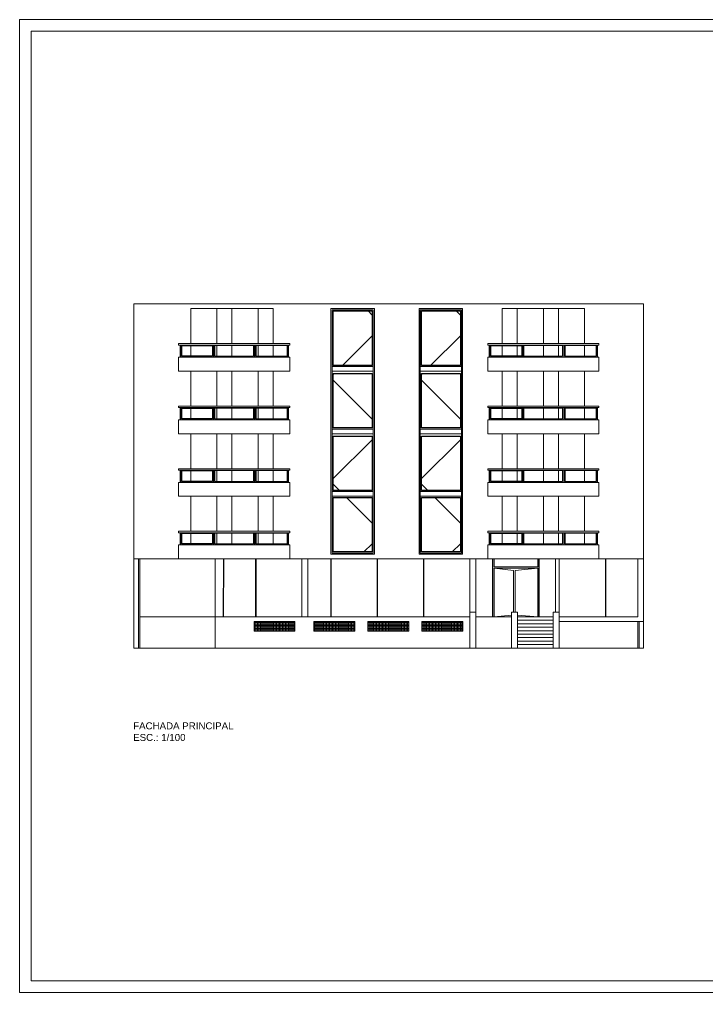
# Model space of a CAD drawing. Header units: metres. Extents: x -2 to 3328848, y -2 to 2725060.
# Drawn here: x 1664315.4 to 1664612.4, y 1363362.5 to 1363782.5 of the extents above; entities that cross this region are included whole.
import ezdxf
from ezdxf.enums import TextEntityAlignment as Align

# ---------------------------------------------------------------- set-up
doc = ezdxf.new("R2010")
doc.units = ezdxf.units.M
doc.linetypes.add('DASHED', pattern=[70, 50, -20])
doc.layers.get('0').update_dxf_attribs({"color": 253, "lineweight": 0})
doc.layers.add('CAJETIN', color=7, linetype='Continuous', lineweight=0, true_color=0x000000)
for name, color, linetype, lineweight in [('DRAW', 253, 'Continuous', 0), ('escalera', 253, 'DASHED', 0), ('NOFIJO', 253, 'Continuous', 0), ('PUERTAS', 253, 'Continuous', 0), ('ventanas', 253, 'Continuous', 30)]:
    doc.layers.add(name, color=color, linetype=linetype, lineweight=lineweight)
doc.styles.get("Standard").update_dxf_attribs({"font": 'arial.ttf'})
pattern_1 = [(45, (1643855.53, 1347351.314), (-22.45064, 22.45064), []), (135, (1643855.53, 1347351.314), (-22.45064, -22.45064), [])]
pattern_2 = [(45, (1643817.46, 1347351.314), (-22.45064, 22.45064), []), (135, (1643817.46, 1347351.314), (-22.45064, -22.45064), [])]

# ---------------------------------------------------------------- blocks, each defined once
blk = doc.blocks.new('*U96')
for p, q in [((-10, 45), (-165, 45)), ((-10, 38), (-165, 38)), ((-10, 31), (-165, 31)), ((-10, 24), (-165, 24)), ((-10, 17), (-165, 17)), ((-10, 10), (-165, 10))]:
    blk.add_line(p, q)
for points in [[(-594, 0), (0, 0), (0, 420), (-594, 420)], [(-589, 5), (-5, 5), (-5, 415), (-589, 415)], [(-170, 45), (-205, 45), (-205, 10), (-170, 10)]]:
    blk.add_lwpolyline(points, close=True)
for s, p in [('PROMOTOR:', (-165, 41.5)), ('SITUACIÓN:', (-165, 34.5)), ('AUTOR:', (-165, 27.5)), ('ESCALA:', (-165, 20.5)), ('FECHA:', (-100.09, 20.5)), ('VERSIÓN:', (-50.46, 20.5)), ('PLANO:', (-165, 13.5)), ('Nº:', (-50.46, 13.5))]:
    blk.add_text(s, height=3.5).set_placement(p, align=Align.MIDDLE_LEFT)
at = {"lineweight": 30, "flags": 104}
blk.add_attdef('NOMBRE_PROYECTO', text='', height=5, dxfattribs=at).set_placement((-165, 63.27), align=Align.TOP_LEFT)
for tag, p in [('PROMOTOR', (-133.74, 41.5)), ('SITUACION', (-133.74, 34.5)), ('AUTOR', (-133.74, 27.5)), ('1/X', (-133.74, 20.5)), ('XX/XX/XXXX', (-80.02, 20.5)), ('V.X', (-25.12, 20.5)), ('NOMBRE_PLANO', (-133.74, 13.5)), ('X', (-25.12, 13.48))]:
    blk.add_attdef(tag, text='', height=3.5).set_placement(p, align=Align.MIDDLE_LEFT)

msp = doc.modelspace()

# ---------------------------------------------------------------- hatches: boundary and pattern name
h = msp.add_hatch()
h.set_pattern_fill('ANSI37', color=256, scale=10)
h.set_pattern_definition(pattern_2)
h.paths.add_polyline_path([(1664450.827, 1363629.718), (1664450.827, 1363606.218), (1664467.608, 1363606.218), (1664467.608, 1363629.718)])
h.paths.add_polyline_path([(1664467.608, 1363633.218), (1664467.608, 1363656.718), (1664450.827, 1363656.718), (1664450.827, 1363633.218)])
h = msp.add_hatch()
h.set_pattern_fill('ANSI37', color=256, scale=10)
h.set_pattern_definition(pattern_1)
h.paths.add_polyline_path([(1664488.897, 1363629.718), (1664488.897, 1363606.218), (1664505.678, 1363606.218), (1664505.678, 1363629.718)])
h.paths.add_polyline_path([(1664505.678, 1363633.218), (1664505.678, 1363656.718), (1664488.897, 1363656.718), (1664488.897, 1363633.218)])
h = msp.add_hatch()
h.set_pattern_fill('ANSI37', color=256, scale=10)
h.set_pattern_definition(pattern_2)
h.paths.add_polyline_path([(1664450.827, 1363576.218), (1664450.827, 1363552.718), (1664467.608, 1363552.718), (1664467.608, 1363576.218)])
h.paths.add_polyline_path([(1664467.608, 1363579.218), (1664467.608, 1363602.718), (1664450.827, 1363602.718), (1664450.827, 1363579.218)])
h = msp.add_hatch()
h.set_pattern_fill('ANSI37', color=256, scale=10)
h.set_pattern_definition(pattern_1)
h.paths.add_polyline_path([(1664488.897, 1363576.218), (1664488.897, 1363552.718), (1664505.678, 1363552.718), (1664505.678, 1363576.218)])
h.paths.add_polyline_path([(1664505.678, 1363579.218), (1664505.678, 1363602.718), (1664488.897, 1363602.718), (1664488.897, 1363579.218)])
h = msp.add_hatch()
h.set_pattern_fill('ANSI37', color=256, scale=0.2, angle=315)
h.set_pattern_definition([(0, (1643855.5308, 1347351.31366), (1e-16, 0.635), []), (90, (1643855.5308, 1347351.31366), (-0.635, 2e-16), [])])
h.paths.add_polyline_path([(1664416.626, 1363522.67), (1664416.626, 1363518.442), (1664434.309, 1363518.442), (1664434.309, 1363522.67)])
h.paths.add_polyline_path([(1664442.46, 1363518.442), (1664460.143, 1363518.442), (1664460.143, 1363522.67), (1664442.46, 1363522.67)])
h.paths.add_polyline_path([(1664483.476, 1363522.67), (1664465.793, 1363522.67), (1664465.793, 1363518.442), (1664483.476, 1363518.442)])
h.paths.add_polyline_path([(1664506.809, 1363522.67), (1664489.126, 1363522.67), (1664489.126, 1363518.442), (1664506.809, 1363518.442)])

# ---------------------------------------------------------------- linework, layer by layer
for p, q in [((1664364.799, 1363659.718), (1664364.799, 1363511.218)), ((1664584.799, 1363659.718), (1664364.799, 1363659.718)), ((1664424.907, 1363657.718), (1664389.317, 1363657.718)), ((1664389.317, 1363657.718), (1664389.317, 1363642.618)), ((1664424.907, 1363657.718), (1664424.907, 1363642.618)), ((1664559.298, 1363657.716), (1664523.708, 1363657.718)), ((1664523.708, 1363657.718), (1664523.708, 1363642.618)), ((1664559.298, 1363657.716), (1664559.297, 1363642.618)), ((1664584.799, 1363511.218), (1664584.799, 1363659.718)), ((1664384.096, 1363642.618), (1664432.096, 1363642.618)), ((1664384.096, 1363642.618), (1664384.096, 1363642.01)), ((1664384.096, 1363642.01), (1664432.096, 1363642.01)), ((1664384.762, 1363636.718), (1664384.762, 1363641.823)), ((1664385.012, 1363641.823), (1664384.762, 1363641.823)), ((1664384.852, 1363641.823), (1664384.852, 1363642.01)), ((1664384.938, 1363641.823), (1664384.938, 1363642.01)), ((1664385.012, 1363641.823), (1664385.012, 1363636.718)), ((1664389.317, 1363642.01), (1664389.317, 1363636.718)), ((1664399.08, 1363636.718), (1664399.08, 1363641.823)), ((1664399.33, 1363641.823), (1664399.08, 1363641.823)), ((1664399.17, 1363641.823), (1664399.17, 1363642.01)), ((1664399.256, 1363641.823), (1664399.256, 1363642.01)), ((1664399.33, 1363641.823), (1664399.33, 1363636.718)), ((1664416.874, 1363636.718), (1664416.874, 1363641.823)), ((1664417.124, 1363641.823), (1664416.874, 1363641.823)), ((1664416.964, 1363641.823), (1664416.964, 1363642.01)), ((1664417.051, 1363641.823), (1664417.051, 1363642.01)), ((1664417.124, 1363641.823), (1664417.124, 1363636.718)), ((1664424.907, 1363642.01), (1664424.907, 1363636.718)), ((1664431.283, 1363636.718), (1664431.283, 1363641.823)), ((1664431.533, 1363641.823), (1664431.283, 1363641.823)), ((1664431.373, 1363641.823), (1664431.373, 1363642.01)), ((1664431.46, 1363641.823), (1664431.46, 1363642.01)), ((1664431.533, 1363641.823), (1664431.533, 1363636.718)), ((1664432.096, 1363642.618), (1664432.096, 1363642.01)), ((1664517.502, 1363642.618), (1664565.503, 1363642.618)), ((1664517.502, 1363642.618), (1664517.502, 1363642.01)), ((1664517.502, 1363642.01), (1664565.503, 1363642.01)), ((1664518.168, 1363636.718), (1664518.168, 1363641.823)), ((1664518.418, 1363641.823), (1664518.168, 1363641.823)), ((1664518.258, 1363641.823), (1664518.258, 1363642.01)), ((1664518.345, 1363641.823), (1664518.345, 1363642.01)), ((1664518.418, 1363641.823), (1664518.418, 1363636.718)), ((1664523.708, 1363642.01), (1664523.708, 1363636.718)), ((1664532.486, 1363636.718), (1664532.486, 1363641.823)), ((1664532.736, 1363641.823), (1664532.486, 1363641.823)), ((1664532.576, 1363641.823), (1664532.576, 1363642.01)), ((1664532.662, 1363641.823), (1664532.662, 1363642.01)), ((1664532.736, 1363641.823), (1664532.736, 1363636.718)), ((1664550.28, 1363636.718), (1664550.28, 1363641.823)), ((1664550.53, 1363641.823), (1664550.28, 1363641.823)), ((1664550.37, 1363641.823), (1664550.37, 1363642.01)), ((1664550.457, 1363641.823), (1664550.457, 1363642.01)), ((1664550.53, 1363641.823), (1664550.53, 1363636.718)), ((1664559.297, 1363642.01), (1664559.297, 1363636.718)), ((1664564.69, 1363636.718), (1664564.69, 1363641.823)), ((1664564.94, 1363641.823), (1664564.69, 1363641.823)), ((1664564.78, 1363641.823), (1664564.78, 1363642.01)), ((1664564.866, 1363641.823), (1664564.866, 1363642.01)), ((1664564.94, 1363641.823), (1664564.94, 1363636.718)), ((1664565.503, 1363642.618), (1664565.503, 1363642.01)), ((1664384.096, 1363636.718), (1664432.096, 1363636.718)), ((1664384.096, 1363636.718), (1664384.096, 1363630.718)), ((1664432.096, 1363636.718), (1664432.096, 1363630.718)), ((1664517.502, 1363636.718), (1664565.502, 1363636.718)), ((1664517.502, 1363636.718), (1664517.502, 1363630.718)), ((1664565.502, 1363636.718), (1664565.502, 1363630.718)), ((1664450.327, 1363632.718), (1664468.108, 1363632.718)), ((1664488.397, 1363632.718), (1664506.178, 1363632.718)), ((1664384.096, 1363630.718), (1664432.096, 1363630.718)), ((1664389.317, 1363630.718), (1664389.317, 1363615.618)), ((1664424.907, 1363630.718), (1664424.907, 1363615.618)), ((1664450.327, 1363630.718), (1664468.108, 1363630.718)), ((1664488.397, 1363630.718), (1664506.178, 1363630.718)), ((1664517.502, 1363630.718), (1664565.502, 1363630.718)), ((1664523.708, 1363630.718), (1664523.708, 1363615.618)), ((1664559.298, 1363630.716), (1664559.297, 1363615.618)), ((1664384.096, 1363615.618), (1664432.096, 1363615.618)), ((1664384.096, 1363615.618), (1664384.096, 1363615.01)), ((1664384.096, 1363615.01), (1664432.096, 1363615.01)), ((1664384.762, 1363609.718), (1664384.762, 1363614.823)), ((1664385.012, 1363614.823), (1664384.762, 1363614.823)), ((1664384.852, 1363614.823), (1664384.852, 1363615.01)), ((1664384.938, 1363614.823), (1664384.938, 1363615.01)), ((1664385.012, 1363614.823), (1664385.012, 1363609.718)), ((1664389.317, 1363615.01), (1664389.317, 1363609.718)), ((1664399.08, 1363609.718), (1664399.08, 1363614.823)), ((1664399.33, 1363614.823), (1664399.08, 1363614.823)), ((1664399.17, 1363614.823), (1664399.17, 1363615.01)), ((1664399.256, 1363614.823), (1664399.256, 1363615.01)), ((1664399.33, 1363614.823), (1664399.33, 1363609.718)), ((1664416.874, 1363609.718), (1664416.874, 1363614.823)), ((1664417.124, 1363614.823), (1664416.874, 1363614.823)), ((1664416.964, 1363614.823), (1664416.964, 1363615.01)), ((1664417.051, 1363614.823), (1664417.051, 1363615.01)), ((1664417.124, 1363614.823), (1664417.124, 1363609.718)), ((1664424.907, 1363615.01), (1664424.907, 1363609.718)), ((1664431.283, 1363609.718), (1664431.283, 1363614.823)), ((1664431.533, 1363614.823), (1664431.283, 1363614.823)), ((1664431.373, 1363614.823), (1664431.373, 1363615.01)), ((1664431.46, 1363614.823), (1664431.46, 1363615.01)), ((1664431.533, 1363614.823), (1664431.533, 1363609.718)), ((1664432.096, 1363615.618), (1664432.096, 1363615.01)), ((1664517.502, 1363615.618), (1664565.503, 1363615.618)), ((1664517.502, 1363615.618), (1664517.502, 1363615.01)), ((1664517.502, 1363615.01), (1664565.503, 1363615.01)), ((1664518.168, 1363609.718), (1664518.168, 1363614.823)), ((1664518.418, 1363614.823), (1664518.168, 1363614.823)), ((1664518.258, 1363614.823), (1664518.258, 1363615.01)), ((1664518.345, 1363614.823), (1664518.345, 1363615.01)), ((1664518.418, 1363614.823), (1664518.418, 1363609.718)), ((1664523.708, 1363615.01), (1664523.708, 1363609.718)), ((1664532.486, 1363609.718), (1664532.486, 1363614.823)), ((1664532.736, 1363614.823), (1664532.486, 1363614.823)), ((1664532.576, 1363614.823), (1664532.576, 1363615.01)), ((1664532.662, 1363614.823), (1664532.662, 1363615.01)), ((1664532.736, 1363614.823), (1664532.736, 1363609.718)), ((1664550.28, 1363609.718), (1664550.28, 1363614.823)), ((1664550.53, 1363614.823), (1664550.28, 1363614.823)), ((1664550.37, 1363614.823), (1664550.37, 1363615.01)), ((1664550.457, 1363614.823), (1664550.457, 1363615.01)), ((1664550.53, 1363614.823), (1664550.53, 1363609.718)), ((1664559.297, 1363615.01), (1664559.297, 1363609.718)), ((1664564.69, 1363609.718), (1664564.69, 1363614.823)), ((1664564.94, 1363614.823), (1664564.69, 1363614.823)), ((1664564.78, 1363614.823), (1664564.78, 1363615.01)), ((1664564.866, 1363614.823), (1664564.866, 1363615.01)), ((1664564.94, 1363614.823), (1664564.94, 1363609.718)), ((1664565.503, 1363615.618), (1664565.503, 1363615.01)), ((1664384.096, 1363609.718), (1664432.096, 1363609.718)), ((1664384.096, 1363609.718), (1664384.096, 1363603.718)), ((1664432.096, 1363609.718), (1664432.096, 1363603.718)), ((1664450.327, 1363605.718), (1664468.108, 1363605.718)), ((1664488.397, 1363605.718), (1664506.178, 1363605.718)), ((1664517.502, 1363609.718), (1664565.502, 1363609.718)), ((1664517.502, 1363609.718), (1664517.502, 1363603.718)), ((1664565.502, 1363609.718), (1664565.502, 1363603.718)), ((1664384.096, 1363603.718), (1664432.096, 1363603.718)), ((1664389.317, 1363603.718), (1664389.317, 1363588.618)), ((1664424.907, 1363603.718), (1664424.907, 1363588.618)), ((1664450.327, 1363603.718), (1664468.108, 1363603.718)), ((1664488.397, 1363603.718), (1664506.178, 1363603.718)), ((1664517.502, 1363603.718), (1664565.502, 1363603.718)), ((1664523.71, 1363603.718), (1664523.71, 1363588.618)), ((1664559.3, 1363603.718), (1664559.3, 1363588.618)), ((1664384.096, 1363588.618), (1664432.096, 1363588.618)), ((1664384.096, 1363588.618), (1664384.096, 1363588.01)), ((1664384.096, 1363588.01), (1664432.096, 1363588.01)), ((1664384.762, 1363582.718), (1664384.762, 1363587.823)), ((1664385.012, 1363587.823), (1664384.762, 1363587.823)), ((1664384.852, 1363587.823), (1664384.852, 1363588.01)), ((1664384.938, 1363587.823), (1664384.938, 1363588.01)), ((1664385.012, 1363587.823), (1664385.012, 1363582.718)), ((1664389.317, 1363588.01), (1664389.317, 1363582.718)), ((1664399.08, 1363582.718), (1664399.08, 1363587.823)), ((1664399.33, 1363587.823), (1664399.08, 1363587.823)), ((1664399.17, 1363587.823), (1664399.17, 1363588.01)), ((1664399.256, 1363587.823), (1664399.256, 1363588.01)), ((1664399.33, 1363587.823), (1664399.33, 1363582.718)), ((1664416.874, 1363582.718), (1664416.874, 1363587.823)), ((1664417.124, 1363587.823), (1664416.874, 1363587.823)), ((1664416.964, 1363587.823), (1664416.964, 1363588.01)), ((1664417.051, 1363587.823), (1664417.051, 1363588.01)), ((1664417.124, 1363587.823), (1664417.124, 1363582.718)), ((1664424.907, 1363588.01), (1664424.907, 1363582.718)), ((1664431.283, 1363582.718), (1664431.283, 1363587.823)), ((1664431.533, 1363587.823), (1664431.283, 1363587.823)), ((1664431.373, 1363587.823), (1664431.373, 1363588.01)), ((1664431.46, 1363587.823), (1664431.46, 1363588.01)), ((1664431.533, 1363587.823), (1664431.533, 1363582.718)), ((1664432.096, 1363588.618), (1664432.096, 1363588.01)), ((1664517.502, 1363588.618), (1664565.503, 1363588.618)), ((1664517.502, 1363588.618), (1664517.502, 1363588.01)), ((1664517.502, 1363588.01), (1664565.503, 1363588.01)), ((1664518.168, 1363582.718), (1664518.168, 1363587.823)), ((1664518.418, 1363587.823), (1664518.168, 1363587.823)), ((1664518.258, 1363587.823), (1664518.258, 1363588.01)), ((1664518.345, 1363587.823), (1664518.345, 1363588.01)), ((1664518.418, 1363587.823), (1664518.418, 1363582.718)), ((1664523.71, 1363588.01), (1664523.71, 1363582.718)), ((1664532.486, 1363582.718), (1664532.486, 1363587.823)), ((1664532.736, 1363587.823), (1664532.486, 1363587.823)), ((1664532.576, 1363587.823), (1664532.576, 1363588.01)), ((1664532.662, 1363587.823), (1664532.662, 1363588.01)), ((1664532.736, 1363587.823), (1664532.736, 1363582.718)), ((1664550.28, 1363582.718), (1664550.28, 1363587.823)), ((1664550.53, 1363587.823), (1664550.28, 1363587.823)), ((1664550.37, 1363587.823), (1664550.37, 1363588.01)), ((1664550.457, 1363587.823), (1664550.457, 1363588.01)), ((1664550.53, 1363587.823), (1664550.53, 1363582.718)), ((1664559.3, 1363588.01), (1664559.3, 1363582.718)), ((1664564.69, 1363582.718), (1664564.69, 1363587.823)), ((1664564.94, 1363587.823), (1664564.69, 1363587.823)), ((1664564.78, 1363587.823), (1664564.78, 1363588.01)), ((1664564.866, 1363587.823), (1664564.866, 1363588.01)), ((1664564.94, 1363587.823), (1664564.94, 1363582.718)), ((1664565.503, 1363588.618), (1664565.503, 1363588.01)), ((1664384.096, 1363582.718), (1664432.096, 1363582.718)), ((1664384.096, 1363582.718), (1664384.096, 1363576.718)), ((1664432.096, 1363582.718), (1664432.096, 1363576.718)), ((1664517.502, 1363582.718), (1664565.502, 1363582.718)), ((1664517.502, 1363582.718), (1664517.502, 1363576.718)), ((1664565.502, 1363582.718), (1664565.502, 1363576.718)), ((1664384.096, 1363576.718), (1664432.096, 1363576.718)), ((1664389.317, 1363576.718), (1664389.317, 1363561.618)), ((1664424.907, 1363576.718), (1664424.907, 1363561.618)), ((1664450.327, 1363578.718), (1664468.108, 1363578.718)), ((1664488.397, 1363578.718), (1664506.178, 1363578.718)), ((1664517.502, 1363576.718), (1664565.502, 1363576.718)), ((1664523.71, 1363576.718), (1664523.71, 1363561.618)), ((1664559.3, 1363576.716), (1664559.3, 1363561.618)), ((1664384.096, 1363561.618), (1664432.096, 1363561.618)), ((1664384.096, 1363561.618), (1664384.096, 1363561.01)), ((1664384.096, 1363561.01), (1664432.096, 1363561.01)), ((1664384.762, 1363555.718), (1664384.762, 1363560.823)), ((1664385.012, 1363560.823), (1664384.762, 1363560.823)), ((1664384.852, 1363560.823), (1664384.852, 1363561.01)), ((1664384.938, 1363560.823), (1664384.938, 1363561.01)), ((1664385.012, 1363560.823), (1664385.012, 1363555.718)), ((1664389.317, 1363561.01), (1664389.317, 1363555.718)), ((1664399.08, 1363555.718), (1664399.08, 1363560.823)), ((1664399.33, 1363560.823), (1664399.08, 1363560.823)), ((1664399.17, 1363560.823), (1664399.17, 1363561.01)), ((1664399.256, 1363560.823), (1664399.256, 1363561.01)), ((1664399.33, 1363560.823), (1664399.33, 1363555.718)), ((1664416.874, 1363555.718), (1664416.874, 1363560.823)), ((1664417.124, 1363560.823), (1664416.874, 1363560.823)), ((1664416.964, 1363560.823), (1664416.964, 1363561.01)), ((1664417.051, 1363560.823), (1664417.051, 1363561.01)), ((1664417.124, 1363560.823), (1664417.124, 1363555.718)), ((1664424.907, 1363561.01), (1664424.907, 1363555.718)), ((1664431.283, 1363555.718), (1664431.283, 1363560.823)), ((1664431.533, 1363560.823), (1664431.283, 1363560.823)), ((1664431.373, 1363560.823), (1664431.373, 1363561.01)), ((1664431.46, 1363560.823), (1664431.46, 1363561.01)), ((1664431.533, 1363560.823), (1664431.533, 1363555.718)), ((1664432.096, 1363561.618), (1664432.096, 1363561.01)), ((1664517.502, 1363561.618), (1664565.503, 1363561.618)), ((1664517.502, 1363561.618), (1664517.502, 1363561.01)), ((1664517.502, 1363561.01), (1664565.503, 1363561.01)), ((1664518.168, 1363555.718), (1664518.168, 1363560.823)), ((1664518.418, 1363560.823), (1664518.168, 1363560.823)), ((1664518.258, 1363560.823), (1664518.258, 1363561.01)), ((1664518.345, 1363560.823), (1664518.345, 1363561.01)), ((1664518.418, 1363560.823), (1664518.418, 1363555.718)), ((1664523.71, 1363561.01), (1664523.71, 1363555.718)), ((1664532.486, 1363555.718), (1664532.486, 1363560.823)), ((1664532.736, 1363560.823), (1664532.486, 1363560.823)), ((1664532.576, 1363560.823), (1664532.576, 1363561.01)), ((1664532.662, 1363560.823), (1664532.662, 1363561.01)), ((1664532.736, 1363560.823), (1664532.736, 1363555.718)), ((1664550.28, 1363555.718), (1664550.28, 1363560.823)), ((1664550.53, 1363560.823), (1664550.28, 1363560.823)), ((1664550.37, 1363560.823), (1664550.37, 1363561.01)), ((1664550.457, 1363560.823), (1664550.457, 1363561.01)), ((1664550.53, 1363560.823), (1664550.53, 1363555.718)), ((1664559.3, 1363561.01), (1664559.3, 1363555.718)), ((1664564.69, 1363555.718), (1664564.69, 1363560.823)), ((1664564.94, 1363560.823), (1664564.69, 1363560.823)), ((1664564.78, 1363560.823), (1664564.78, 1363561.01)), ((1664564.866, 1363560.823), (1664564.866, 1363561.01)), ((1664564.94, 1363560.823), (1664564.94, 1363555.718)), ((1664565.503, 1363561.618), (1664565.503, 1363561.01)), ((1664384.096, 1363555.718), (1664432.096, 1363555.718)), ((1664384.096, 1363555.718), (1664384.096, 1363549.718)), ((1664432.096, 1363555.718), (1664432.096, 1363549.718)), ((1664517.502, 1363555.718), (1664565.502, 1363555.718)), ((1664517.502, 1363555.718), (1664517.502, 1363549.718)), ((1664565.502, 1363555.718), (1664565.502, 1363549.718)), ((1664364.799, 1363549.718), (1664432.096, 1363549.718)), ((1664366.799, 1363549.718), (1664366.799, 1363511.218)), ((1664399.802, 1363549.718), (1664399.802, 1363511.218)), ((1664432.096, 1363549.718), (1664584.799, 1363549.718)), ((1664512.299, 1363549.718), (1664512.299, 1363526.718)), ((1664520.24, 1363546.218), (1664520.24, 1363549.718)), ((1664539.059, 1363549.718), (1664539.059, 1363546.218)), ((1664546.799, 1363549.718), (1664546.799, 1363526.718)), ((1664548.299, 1363549.718), (1664548.299, 1363511.218)), ((1664582.296, 1363549.718), (1664582.296, 1363524.718)), ((1664520.24, 1363546.218), (1664539.059, 1363546.218)), ((1664520.24, 1363524.718), (1664520.24, 1363545.718)), ((1664520.24, 1363545.718), (1664539.059, 1363545.718)), ((1664539.059, 1363545.718), (1664539.059, 1363524.718)), ((1664509.796, 1363526.718), (1664512.299, 1363526.718)), ((1664509.796, 1363526.718), (1664509.796, 1363511.218)), ((1664512.299, 1363526.718), (1664512.299, 1363511.218)), ((1664527.799, 1363526.718), (1664530.299, 1363526.718)), ((1664527.799, 1363526.718), (1664527.799, 1363511.218)), ((1664530.299, 1363526.718), (1664530.299, 1363511.218)), ((1664545.799, 1363526.718), (1664548.299, 1363526.718)), ((1664545.799, 1363526.718), (1664545.799, 1363511.218)), ((1664545.799, 1363526.718), (1664545.799, 1363511.218)), ((1664367.298, 1363524.718), (1664509.796, 1363524.718)), ((1664512.299, 1363524.718), (1664527.799, 1363524.718)), ((1664530.299, 1363524.718), (1664545.799, 1363524.718)), ((1664548.299, 1363524.718), (1664582.296, 1363524.718)), ((1664548.299, 1363522.718), (1664584.799, 1363522.718)), ((1664582.799, 1363511.218), (1664582.799, 1363522.718)), ((1664364.799, 1363511.218), (1664584.799, 1363511.218)), ((1664364.799, 1363511.218), (1664366.799, 1363511.218)), ((1664548.299, 1363511.218), (1664509.796, 1363511.218))]:
    msp.add_line(p, q)
for points in [[(1664449.827, 1363657.718), (1664468.608, 1363657.718), (1664468.608, 1363551.718), (1664449.827, 1363551.718)], [(1664450.327, 1363657.218), (1664468.108, 1363657.218), (1664468.108, 1363552.218), (1664450.327, 1363552.218)], [(1664487.897, 1363657.718), (1664506.678, 1363657.718), (1664506.678, 1363551.718), (1664487.897, 1363551.718)], [(1664488.397, 1363657.218), (1664506.178, 1363657.218), (1664506.178, 1363552.218), (1664488.397, 1363552.218)], [(1664450.327, 1363576.718), (1664468.108, 1363576.718), (1664468.108, 1363552.218), (1664450.327, 1363552.218)], [(1664488.397, 1363576.718), (1664506.178, 1363576.718), (1664506.178, 1363552.218), (1664488.397, 1363552.218)], [(1664434.309, 1363518.442), (1664416.626, 1363518.442), (1664416.626, 1363522.67), (1664434.309, 1363522.67)], [(1664460.143, 1363518.442), (1664442.46, 1363518.442), (1664442.46, 1363522.67), (1664460.143, 1363522.67)], [(1664483.476, 1363518.442), (1664465.793, 1363518.442), (1664465.793, 1363522.67), (1664483.476, 1363522.67)], [(1664506.809, 1363518.442), (1664489.126, 1363518.442), (1664489.126, 1363522.67), (1664506.809, 1363522.67)]]:
    msp.add_lwpolyline(points, close=True)
at = {"layer": 'CAJETIN', "linetype": 'Continuous'}
for points in [[(1664909.379, 1363782.529), (1664315.379, 1363782.529), (1664315.379, 1363362.529), (1664909.379, 1363362.529)], [(1664904.379, 1363777.529), (1664320.379, 1363777.529), (1664320.379, 1363367.529), (1664904.379, 1363367.529)]]:
    msp.add_lwpolyline(points, close=True, dxfattribs=at)
at = {"layer": 'DRAW'}
for p, q in [((1664400.626, 1363657.718), (1664400.626, 1363642.618)), ((1664407.109, 1363657.718), (1664407.109, 1363642.618)), ((1664418.421, 1363657.718), (1664418.421, 1363642.618)), ((1664530.193, 1363657.718), (1664530.194, 1363642.618)), ((1664541.505, 1363657.718), (1664541.505, 1363642.618)), ((1664547.988, 1363657.718), (1664547.988, 1363642.618)), ((1664399.206, 1363642.01), (1664399.256, 1363642.01)), ((1664400.626, 1363642.01), (1664400.626, 1363636.718)), ((1664407.109, 1363642.01), (1664407.109, 1363636.718)), ((1664417.001, 1363642.01), (1664417.051, 1363642.01)), ((1664418.421, 1363642.01), (1664418.421, 1363636.718)), ((1664431.41, 1363642.01), (1664431.46, 1363642.01)), ((1664530.194, 1363642.01), (1664530.194, 1363636.718)), ((1664532.612, 1363642.01), (1664532.662, 1363642.01)), ((1664541.505, 1363642.01), (1664541.505, 1363636.718)), ((1664547.988, 1363642.01), (1664547.988, 1363636.718)), ((1664550.407, 1363642.01), (1664550.457, 1363642.01)), ((1664564.816, 1363642.01), (1664564.866, 1363642.01)), ((1664400.626, 1363630.718), (1664400.626, 1363615.618)), ((1664407.109, 1363630.718), (1664407.109, 1363615.618)), ((1664418.421, 1363630.718), (1664418.421, 1363615.618)), ((1664530.193, 1363630.718), (1664530.193, 1363615.618)), ((1664541.505, 1363630.718), (1664541.505, 1363615.618)), ((1664547.988, 1363630.718), (1664547.988, 1363615.618)), ((1664399.206, 1363615.01), (1664399.256, 1363615.01)), ((1664400.626, 1363615.01), (1664400.626, 1363609.718)), ((1664407.109, 1363615.01), (1664407.109, 1363609.718)), ((1664417.001, 1363615.01), (1664417.051, 1363615.01)), ((1664418.421, 1363615.01), (1664418.421, 1363609.718)), ((1664431.41, 1363615.01), (1664431.46, 1363615.01)), ((1664530.193, 1363615.01), (1664530.194, 1363609.718)), ((1664532.612, 1363615.01), (1664532.662, 1363615.01)), ((1664541.505, 1363615.01), (1664541.505, 1363609.718)), ((1664547.988, 1363615.01), (1664547.988, 1363609.718)), ((1664550.407, 1363615.01), (1664550.457, 1363615.01)), ((1664564.816, 1363615.01), (1664564.866, 1363615.01)), ((1664400.626, 1363603.718), (1664400.626, 1363588.618)), ((1664407.109, 1363603.718), (1664407.109, 1363588.618)), ((1664418.421, 1363603.718), (1664418.421, 1363588.618)), ((1664530.196, 1363603.718), (1664530.196, 1363588.618)), ((1664541.508, 1363603.718), (1664541.508, 1363588.618)), ((1664547.991, 1363603.718), (1664547.991, 1363588.618)), ((1664399.206, 1363588.01), (1664399.256, 1363588.01)), ((1664400.626, 1363588.01), (1664400.626, 1363582.718)), ((1664400.626, 1363588.01), (1664400.626, 1363582.718)), ((1664407.109, 1363588.01), (1664407.109, 1363582.718)), ((1664417.001, 1363588.01), (1664417.051, 1363588.01)), ((1664418.421, 1363588.01), (1664418.421, 1363582.718)), ((1664431.41, 1363588.01), (1664431.46, 1363588.01)), ((1664530.196, 1363588.01), (1664530.196, 1363582.718)), ((1664532.612, 1363588.01), (1664532.662, 1363588.01)), ((1664541.508, 1363588.01), (1664541.508, 1363582.718)), ((1664547.991, 1363588.01), (1664547.991, 1363582.718)), ((1664550.407, 1363588.01), (1664550.457, 1363588.01)), ((1664564.816, 1363588.01), (1664564.866, 1363588.01)), ((1664400.626, 1363576.718), (1664400.626, 1363561.618)), ((1664407.109, 1363576.718), (1664407.109, 1363561.618)), ((1664418.42, 1363576.718), (1664418.42, 1363561.618)), ((1664530.196, 1363576.718), (1664530.196, 1363561.618)), ((1664541.508, 1363576.718), (1664541.508, 1363561.618)), ((1664547.991, 1363576.718), (1664547.991, 1363561.618)), ((1664399.206, 1363561.01), (1664399.256, 1363561.01)), ((1664400.626, 1363561.01), (1664400.626, 1363555.718)), ((1664400.626, 1363561.01), (1664400.626, 1363555.718)), ((1664407.109, 1363561.01), (1664407.109, 1363555.718)), ((1664417.001, 1363561.01), (1664417.051, 1363561.01)), ((1664418.42, 1363561.01), (1664418.42, 1363555.718)), ((1664431.41, 1363561.01), (1664431.46, 1363561.01)), ((1664530.196, 1363561.01), (1664530.196, 1363555.718)), ((1664532.612, 1363561.01), (1664532.662, 1363561.01)), ((1664541.508, 1363561.01), (1664541.508, 1363555.718)), ((1664547.991, 1363561.01), (1664547.991, 1363555.718)), ((1664550.407, 1363561.01), (1664550.457, 1363561.01)), ((1664564.816, 1363561.01), (1664564.866, 1363561.01)), ((1664564.002, 1363524.718), (1664564.002, 1363524.715)), ((1664565.502, 1363524.718), (1664565.502, 1363524.715))]:
    msp.add_line(p, q, dxfattribs=at)
for points in [[(1664399.713, 1363641.823), (1664416.349, 1363641.823), (1664416.349, 1363637.163), (1664399.713, 1363637.163)], [(1664417.508, 1363641.823), (1664430.865, 1363641.823), (1664430.865, 1363637.163), (1664417.508, 1363637.163)], [(1664533.119, 1363641.823), (1664549.755, 1363641.823), (1664549.755, 1363637.163), (1664533.119, 1363637.163)], [(1664550.914, 1363641.823), (1664564.271, 1363641.823), (1664564.271, 1363637.163), (1664550.914, 1363637.163)], [(1664399.713, 1363614.823), (1664416.349, 1363614.823), (1664416.349, 1363610.163), (1664399.713, 1363610.163)], [(1664417.508, 1363614.823), (1664430.865, 1363614.823), (1664430.865, 1363610.163), (1664417.508, 1363610.163)], [(1664533.119, 1363614.823), (1664549.755, 1363614.823), (1664549.755, 1363610.163), (1664533.119, 1363610.163)], [(1664550.914, 1363614.823), (1664564.271, 1363614.823), (1664564.271, 1363610.163), (1664550.914, 1363610.163)], [(1664399.713, 1363587.823), (1664416.349, 1363587.823), (1664416.349, 1363583.163), (1664399.713, 1363583.163)], [(1664417.508, 1363587.823), (1664430.865, 1363587.823), (1664430.865, 1363583.163), (1664417.508, 1363583.163)], [(1664533.119, 1363587.823), (1664549.755, 1363587.823), (1664549.755, 1363583.163), (1664533.119, 1363583.163)], [(1664550.914, 1363587.823), (1664564.271, 1363587.823), (1664564.271, 1363583.163), (1664550.914, 1363583.163)], [(1664399.713, 1363560.823), (1664416.349, 1363560.823), (1664416.349, 1363556.163), (1664399.713, 1363556.163)], [(1664417.508, 1363560.823), (1664430.865, 1363560.823), (1664430.865, 1363556.163), (1664417.508, 1363556.163)], [(1664533.119, 1363560.823), (1664549.755, 1363560.823), (1664549.755, 1363556.163), (1664533.119, 1363556.163)], [(1664550.914, 1363560.823), (1664564.271, 1363560.823), (1664564.271, 1363556.163), (1664550.914, 1363556.163)]]:
    msp.add_lwpolyline(points, close=True, dxfattribs=at)
at = {"layer": 'escalera'}
for p, q in [((1664545.799, 1363524.718), (1664530.299, 1363524.718)), ((1664545.799, 1363523.218), (1664530.299, 1363523.218)), ((1664545.799, 1363521.718), (1664530.299, 1363521.718)), ((1664545.799, 1363520.218), (1664530.299, 1363520.218)), ((1664545.799, 1363518.718), (1664530.299, 1363518.718)), ((1664545.799, 1363517.218), (1664530.299, 1363517.218)), ((1664545.799, 1363515.718), (1664530.299, 1363515.718)), ((1664545.799, 1363514.218), (1664530.299, 1363514.218)), ((1664545.799, 1363512.718), (1664530.299, 1363512.718))]:
    msp.add_line(p, q, dxfattribs=at)
at = {"layer": 'NOFIJO'}
for p, q in [((1664367.298, 1363549.718), (1664367.298, 1363511.218)), ((1664437.296, 1363549.718), (1664437.296, 1363524.718)), ((1664439.796, 1363549.718), (1664439.796, 1363524.718)), ((1664509.796, 1363549.718), (1664509.796, 1363526.718)), ((1664582.296, 1363522.718), (1664582.296, 1363511.218))]:
    msp.add_line(p, q, dxfattribs=at)
at = {"layer": 'PUERTAS'}
for p, q in [((1664520.24, 1363545.718), (1664528.572, 1363544.66)), ((1664528.572, 1363544.66), (1664528.572, 1363526.718)), ((1664539.059, 1363545.718), (1664529.404, 1363544.641)), ((1664529.404, 1363544.641), (1664529.404, 1363526.718)), ((1664520.24, 1363524.718), (1664527.799, 1363525.395)), ((1664539.059, 1363524.718), (1664530.299, 1363525.422))]:
    msp.add_line(p, q, dxfattribs=at)
at = {"layer": 'ventanas'}
for p, q in [((1664403.378, 1363549.718), (1664403.377, 1363524.717)), ((1664417.296, 1363549.718), (1664417.296, 1363524.718)), ((1664417.346, 1363549.718), (1664417.346, 1363524.718)), ((1664449.746, 1363549.718), (1664449.746, 1363524.718)), ((1664449.796, 1363549.718), (1664449.796, 1363524.718)), ((1664469.746, 1363549.718), (1664469.746, 1363524.718)), ((1664469.796, 1363549.718), (1664469.796, 1363524.718)), ((1664489.746, 1363549.718), (1664489.746, 1363524.718)), ((1664489.796, 1363549.718), (1664489.796, 1363524.718)), ((1664519.74, 1363545.718), (1664519.74, 1363549.718)), ((1664539.559, 1363549.718), (1664539.559, 1363545.718)), ((1664568.299, 1363549.718), (1664568.299, 1363524.718)), ((1664568.349, 1363549.718), (1664568.349, 1363524.718)), ((1664519.74, 1363524.718), (1664519.74, 1363545.718)), ((1664539.559, 1363545.718), (1664539.559, 1363524.718))]:
    msp.add_line(p, q, dxfattribs=at)
for points in [[(1664450.827, 1363656.718), (1664467.608, 1363656.718), (1664467.608, 1363633.218), (1664450.827, 1363633.218)], [(1664488.897, 1363656.718), (1664505.678, 1363656.718), (1664505.678, 1363633.218), (1664488.897, 1363633.218)], [(1664385.395, 1363641.823), (1664398.752, 1363641.823), (1664398.752, 1363637.163), (1664385.395, 1363637.163)], [(1664518.802, 1363641.823), (1664532.158, 1363641.823), (1664532.158, 1363637.163), (1664518.802, 1363637.163)], [(1664450.827, 1363629.718), (1664467.608, 1363629.718), (1664467.608, 1363606.218), (1664450.827, 1363606.218)], [(1664488.897, 1363629.718), (1664505.678, 1363629.718), (1664505.678, 1363606.218), (1664488.897, 1363606.218)], [(1664385.395, 1363614.823), (1664398.752, 1363614.823), (1664398.752, 1363610.163), (1664385.395, 1363610.163)], [(1664518.802, 1363614.823), (1664532.158, 1363614.823), (1664532.158, 1363610.163), (1664518.802, 1363610.163)], [(1664450.827, 1363602.718), (1664467.608, 1363602.718), (1664467.608, 1363579.218), (1664450.827, 1363579.218)], [(1664488.897, 1363602.718), (1664505.678, 1363602.718), (1664505.678, 1363579.218), (1664488.897, 1363579.218)], [(1664385.395, 1363587.823), (1664398.752, 1363587.823), (1664398.752, 1363583.163), (1664385.395, 1363583.163)], [(1664518.802, 1363587.823), (1664532.158, 1363587.823), (1664532.158, 1363583.163), (1664518.802, 1363583.163)], [(1664450.827, 1363576.218), (1664467.608, 1363576.218), (1664467.608, 1363552.718), (1664450.827, 1363552.718)], [(1664488.897, 1363576.218), (1664505.678, 1363576.218), (1664505.678, 1363552.718), (1664488.897, 1363552.718)], [(1664385.395, 1363560.823), (1664398.752, 1363560.823), (1664398.752, 1363556.163), (1664385.395, 1363556.163)], [(1664518.802, 1363560.823), (1664532.158, 1363560.823), (1664532.158, 1363556.163), (1664518.802, 1363556.163)]]:
    msp.add_lwpolyline(points, close=True, dxfattribs=at)

# ---------------------------------------------------------------- block references
at = {"layer": 'CAJETIN'}
msp.add_blockref('*U96', (1664909.379, 1363362.529), dxfattribs=at).add_auto_attribs({'PROMOTOR': 'CTI 3', 'SITUACION': '85th Emilio Baró. Valencia. 46020. Nº 7350501YJ2775A', 'AUTOR': 'ARN, CBL, GAR, JCA', '1/X': '1/100', 'NOMBRE_PLANO': 'SEMISÓTANO', 'V.X': 'V.1', 'X': '1'})

# ---------------------------------------------------------------- texts
at = {"linetype": 'Continuous', "insert": (1664364.457, 1363479.132), "char_height": 3, "attachment_point": 1}
msp.add_mtext_dynamic_manual_height_columns('FACHADA PRINCIPAL\\PESC.: 1/100', width=80.50964, gutter_width=125, heights=[0], dxfattribs=at)

doc.saveas('drawing.dxf')
